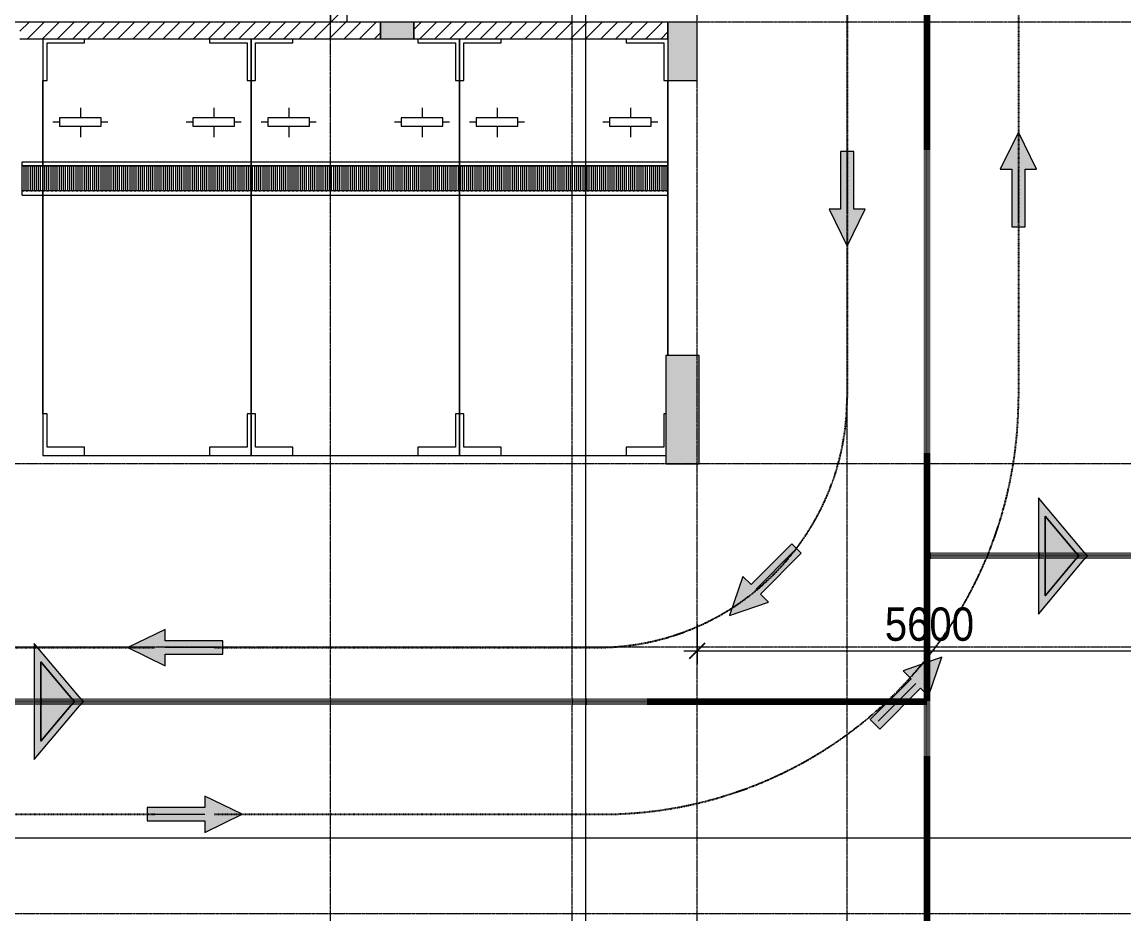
# Model space of a CAD drawing. Header units: millimetres. Extents: x 25998 to 252958, y -15958 to 83425.
# Drawn here: x 108353 to 121575, y 33837 to 44537 of the extents above; entities that cross this region are included whole.
import ezdxf

# ---------------------------------------------------------------- set-up
doc = ezdxf.new("R2010")
doc.units = ezdxf.units.MM
for name, pattern in [('1 NÉT CALL OUT', [6, 3, -3]), ('Dash 1_16_', [3.175, 1.5875, -1.5875]), ('Dash Dot 3_16_', [7.9375, 4.7625, -1.5875, 0, -1.5875]), ('Grid Line', [22.225, 12.7, -3.175, 3.175, -3.175])]:
    doc.linetypes.add(name, pattern=pattern)
for name, color, linetype, lineweight in [('0-1', 7, 'Continuous', 5), ('A-ANNO-DIMS', 211, 'Continuous', 9), ('A-ANNO-DIMS-160', 211, 'Continuous', 9), ('A-ANNO-NOTE', 131, 'Continuous', 9), ('A-DETL-1', 90, 'Dash 1_16_', 25), ('A-DETL-2', 90, '1 NÉT CALL OUT', 100), ('A-FLOR', 192, 'Continuous', 9), ('A-WALL-1', 113, 'Continuous', 18), ('A-WALL-PATT-2', 111, 'Continuous', 9), ('C-PRKG', 70, 'Continuous', 9), ('G-ANNO-SYMB-1', 111, 'Dash Dot 3_16_', 18), ('M-EQPM', 50, 'Continuous', 9), ('S-COLS-1', 52, 'Continuous', 5), ('S-COLS-2', 250, 'Continuous', 18), ('S-GRID-1', 1, 'Grid Line', 9)]:
    doc.layers.add(name, color=color, linetype=linetype, lineweight=lineweight)
doc.styles.add('UTM Avo', font='UTM Avo.ttf', dxfattribs={"width": 0.9, "height": 400})
doc.dimstyles.new('1_Dim_chi_tiet_2_5', dxfattribs={"dimscale": 304.8, "dimtxt": 399.720379, "dimasz": 0.629921, "dimexe": 0.524934, "dimexo": 0.0625, "dimgap": 0.052493, "dimtad": 1, "dimdec": 0, "dimrnd": 5, "dimzin": 0, "dimdsep": 46, "dimtxsty": 'UTM Avo', "dimblk1": 'OBLIQUE', "dimblk2": 'OBLIQUE', "dimsah": 1, "dimcen": 0.09, "dimdle": 0.524934, "dimazin": 0, "dimtfac": 1, "dimtdec": 4, "dimtix": 1, "dimtmove": 0, "dimatfit": 3, "dimfxl": 1.049869, "dimfxlon": 1, "dimtvp": 1, "dimtolj": 1, "dimtzin": 0, "dimarcsym": 2})
pattern_1 = [(45, (0, 0), (-90.50967, 90.50967), [])]

# ---------------------------------------------------------------- blocks, each defined once
blk = doc.blocks.new('NCV_TKTC_KET CAU_rvt-1-TKCS_MB TẦNG HẦM')
at = {"layer": 'S-COLS-1'}
for points in [[(112653, 44337), (113053, 44337), (113053, 44537), (112653, 44537)], [(116253, 43837), (116453, 43837), (116453, 44537), (116103, 44537), (116103, 43837), (116219, 43837)], [(116191, 39237), (116478, 39237), (116478, 40537), (116078, 40537), (116078, 39237), (116103, 39237)]]:
    blk.add_hatch(color=256, dxfattribs=at).paths.add_polyline_path(points)
at = {"layer": 'S-COLS-2'}
for p, q in [((112653, 44537), (112653, 44337)), ((113053, 44537), (112653, 44537)), ((113053, 44337), (113053, 44537)), ((116453, 44537), (116103, 44537)), ((116103, 44537), (116103, 43837)), ((116453, 43837), (116453, 44537)), ((112653, 44337), (113053, 44337)), ((116103, 43837), (116453, 43837)), ((116478, 40537), (116078, 40537)), ((116078, 40537), (116078, 39237)), ((116478, 39237), (116478, 40537)), ((116078, 39237), (116478, 39237))]:
    blk.add_line(p, q, dxfattribs=at)
blk = doc.blocks.new('xe oto1 - xe oto-V1-TKCS_MB TẦNG HẦM')
at = {"layer": 'C-PRKG'}
for p, q in [((-2500, 5000), (-2500, 4500)), ((-2500, 5000), (-2500, 0)), ((-2450, 4500), (-2450, 4950)), ((-2450, 4950), (-2000, 4950)), ((-2000, 4950), (-2000, 5000)), ((-500, 5000), (-500, 4950)), ((-500, 4950), (-50, 4950)), ((-50, 4950), (-50, 4500)), ((0, 4500), (0, 5000)), ((0, 0), (0, 5000)), ((-2500, 4500), (-2450, 4500)), ((-2500, 500), (-2500, 4500)), ((-2500, 4500), (-2500, 500)), ((-50, 4500), (0, 4500)), ((0, 500), (0, 4500)), ((0, 4500), (0, 500)), ((-2050, 4170), (-2050, 4050)), ((-2050, 4170), (-2050, 4050)), ((-450, 4170), (-450, 4050)), ((-450, 4170), (-450, 4050)), ((-2300, 4000), (-2380, 4000)), ((-2300, 4000), (-2380, 4000)), ((-1800, 4050), (-2300, 4050)), ((-2300, 4050), (-2300, 3950)), ((-1800, 3950), (-1800, 4050)), ((-1720, 4000), (-1800, 4000)), ((-1720, 4000), (-1800, 4000)), ((-700, 4000), (-780, 4000)), ((-700, 4000), (-780, 4000)), ((-200, 4050), (-700, 4050)), ((-700, 4050), (-700, 3950)), ((-200, 3950), (-200, 4050)), ((-120, 4000), (-200, 4000)), ((-120, 4000), (-200, 4000)), ((-2300, 3950), (-1800, 3950)), ((-2050, 3950), (-2050, 3820)), ((-2050, 3950), (-2050, 3820)), ((-700, 3950), (-200, 3950)), ((-450, 3950), (-450, 3820)), ((-450, 3950), (-450, 3820)), ((-2450, 500), (-2500, 500)), ((-2500, 500), (-2500, 0)), ((-2450, 100), (-2450, 500)), ((0, 500), (-50, 500)), ((-50, 500), (-50, 100)), ((0, 0), (0, 500)), ((-2500, 0), (-2000, 0)), ((-2500, 0), (0, 0)), ((-2000, 100), (-2450, 100)), ((-2000, 0), (-2000, 100)), ((-500, 100), (-500, 0)), ((-50, 100), (-500, 100)), ((-500, 0), (0, 0))]:
    blk.add_line(p, q, dxfattribs=at)
blk = doc.blocks.new('xe oto1 - xe oto-V3-TKCS_MB TẦNG HẦM')
at = {"layer": 'C-PRKG'}
for p, q in [((-2500, 5000), (-2500, 4500)), ((-2500, 5000), (-2500, 0)), ((-2450, 4500), (-2450, 4950)), ((-2450, 4950), (-2000, 4950)), ((-2000, 4950), (-2000, 5000)), ((-500, 5000), (-500, 4950)), ((-500, 4950), (-50, 4950)), ((-50, 4950), (-50, 4500)), ((-2500, 4500), (-2450, 4500)), ((-2500, 500), (-2500, 4500)), ((-2500, 4500), (-2500, 500)), ((-50, 4500), (0, 4500)), ((0, 1200), (0, 4500)), ((0, 1200), (0, 4500)), ((0, 4500), (0, 1200)), ((-2050, 4170), (-2050, 4050)), ((-2050, 4170), (-2050, 4050)), ((-450, 4170), (-450, 4050)), ((-450, 4170), (-450, 4050)), ((-2300, 4000), (-2380, 4000)), ((-2300, 4000), (-2380, 4000)), ((-1800, 4050), (-2300, 4050)), ((-2300, 4050), (-2300, 3950)), ((-1800, 3950), (-1800, 4050)), ((-1720, 4000), (-1800, 4000)), ((-1720, 4000), (-1800, 4000)), ((-700, 4000), (-780, 4000)), ((-700, 4000), (-780, 4000)), ((-200, 4050), (-700, 4050)), ((-700, 4050), (-700, 3950)), ((-200, 3950), (-200, 4050)), ((-120, 4000), (-200, 4000)), ((-120, 4000), (-200, 4000)), ((-2300, 3950), (-1800, 3950)), ((-2050, 3950), (-2050, 3820)), ((-2050, 3950), (-2050, 3820)), ((-700, 3950), (-200, 3950)), ((-450, 3950), (-450, 3820)), ((-450, 3950), (-450, 3820)), ((-2450, 500), (-2500, 500)), ((-2500, 500), (-2500, 0)), ((-2450, 100), (-2450, 500)), ((-25, 500), (-50, 500)), ((-50, 500), (-50, 100)), ((-2500, 0), (-2000, 0)), ((-2500, 0), (-25, 0)), ((-2000, 100), (-2450, 100)), ((-2000, 0), (-2000, 100)), ((-500, 100), (-500, 0)), ((-50, 100), (-500, 100)), ((-500, 0), (-25, 0))]:
    blk.add_line(p, q, dxfattribs=at)
blk = doc.blocks.new('THOAT NUOC 300 - w300-4023447-TKCS_MB TẦNG HẦM')
at = {"layer": 'M-EQPM'}
for p, q in [((-3875, 150), (-3875, 200)), ((3875, 200), (-3875, 200)), ((-3875, -150), (-3875, 150)), ((-3855, 150), (-3875, 150)), ((-3875, 150), (3875, 150)), ((-3855, 150), (-3855, -150)), ((-3825, -150), (-3825, 150)), ((-3805, 150), (-3825, 150)), ((-3805, 150), (-3805, -150)), ((-3775, -150), (-3775, 150)), ((-3755, 150), (-3775, 150)), ((-3755, 150), (-3755, -150)), ((-3725, -150), (-3725, 150)), ((-3705, 150), (-3725, 150)), ((-3705, 150), (-3705, -150)), ((-3676, -150), (-3676, 150)), ((-3656, 150), (-3676, 150)), ((-3656, 150), (-3656, -150)), ((-3626, -150), (-3626, 150)), ((-3606, 150), (-3626, 150)), ((-3606, 150), (-3606, -150)), ((-3576, -150), (-3576, 150)), ((-3556, 150), (-3576, 150)), ((-3556, 150), (-3556, -150)), ((-3526, -150), (-3526, 150)), ((-3506, 150), (-3526, 150)), ((-3506, 150), (-3506, -150)), ((-3476, -150), (-3476, 150)), ((-3456, 150), (-3476, 150)), ((-3456, 150), (-3456, -150)), ((-3426, -150), (-3426, 150)), ((-3406, 150), (-3426, 150)), ((-3406, 150), (-3406, -150)), ((-3376, -150), (-3376, 150)), ((-3356, 150), (-3376, 150)), ((-3356, 150), (-3356, -150)), ((-3326, -150), (-3326, 150)), ((-3306, 150), (-3326, 150)), ((-3306, 150), (-3306, -150)), ((-3277, -150), (-3277, 150)), ((-3257, 150), (-3277, 150)), ((-3257, 150), (-3257, -150)), ((-3227, -150), (-3227, 150)), ((-3207, 150), (-3227, 150)), ((-3207, 150), (-3207, -150)), ((-3177, -150), (-3177, 150)), ((-3157, 150), (-3177, 150)), ((-3157, 150), (-3157, -150)), ((-3127, -150), (-3127, 150)), ((-3107, 150), (-3127, 150)), ((-3107, 150), (-3107, -150)), ((-3077, -150), (-3077, 150)), ((-3057, 150), (-3077, 150)), ((-3057, 150), (-3057, -150)), ((-3027, -150), (-3027, 150)), ((-3007, 150), (-3027, 150)), ((-3007, 150), (-3007, -150)), ((-2977, -150), (-2977, 150)), ((-2957, 150), (-2977, 150)), ((-2957, 150), (-2957, -150)), ((-2927, -150), (-2927, 150)), ((-2907, 150), (-2927, 150)), ((-2907, 150), (-2907, -150)), ((-2878, -150), (-2878, 150)), ((-2858, 150), (-2878, 150)), ((-2858, 150), (-2858, -150)), ((-2828, -150), (-2828, 150)), ((-2808, 150), (-2828, 150)), ((-2808, 150), (-2808, -150)), ((-2778, -150), (-2778, 150)), ((-2758, 150), (-2778, 150)), ((-2758, 150), (-2758, -150)), ((-2728, -150), (-2728, 150)), ((-2708, 150), (-2728, 150)), ((-2708, 150), (-2708, -150)), ((-2678, -150), (-2678, 150)), ((-2658, 150), (-2678, 150)), ((-2658, 150), (-2658, -150)), ((-2628, -150), (-2628, 150)), ((-2608, 150), (-2628, 150)), ((-2608, 150), (-2608, -150)), ((-2578, -150), (-2578, 150)), ((-2558, 150), (-2578, 150)), ((-2558, 150), (-2558, -150)), ((-2528, -150), (-2528, 150)), ((-2508, 150), (-2528, 150)), ((-2508, 150), (-2508, -150)), ((-2479, -150), (-2479, 150)), ((-2459, 150), (-2479, 150)), ((-2459, 150), (-2459, -150)), ((-2429, -150), (-2429, 150)), ((-2409, 150), (-2429, 150)), ((-2409, 150), (-2409, -150)), ((-2379, -150), (-2379, 150)), ((-2359, 150), (-2379, 150)), ((-2359, 150), (-2359, -150)), ((-2329, -150), (-2329, 150)), ((-2309, 150), (-2329, 150)), ((-2309, 150), (-2309, -150)), ((-2279, -150), (-2279, 150)), ((-2259, 150), (-2279, 150)), ((-2259, 150), (-2259, -150)), ((-2229, -150), (-2229, 150)), ((-2209, 150), (-2229, 150)), ((-2209, 150), (-2209, -150)), ((-2179, -150), (-2179, 150)), ((-2159, 150), (-2179, 150)), ((-2159, 150), (-2159, -150)), ((-2130, -150), (-2130, 150)), ((-2110, 150), (-2130, 150)), ((-2110, 150), (-2110, -150)), ((-2080, -150), (-2080, 150)), ((-2060, 150), (-2080, 150)), ((-2060, 150), (-2060, -150)), ((-2030, -150), (-2030, 150)), ((-2010, 150), (-2030, 150)), ((-2010, 150), (-2010, -150)), ((-1980, -150), (-1980, 150)), ((-1960, 150), (-1980, 150)), ((-1960, 150), (-1960, -150)), ((-1930, -150), (-1930, 150)), ((-1910, 150), (-1930, 150)), ((-1910, 150), (-1910, -150)), ((-1880, -150), (-1880, 150)), ((-1860, 150), (-1880, 150)), ((-1860, 150), (-1860, -150)), ((-1830, -150), (-1830, 150)), ((-1810, 150), (-1830, 150)), ((-1810, 150), (-1810, -150)), ((-1780, -150), (-1780, 150)), ((-1760, 150), (-1780, 150)), ((-1760, 150), (-1760, -150)), ((-1731, -150), (-1731, 150)), ((-1711, 150), (-1731, 150)), ((-1711, 150), (-1711, -150)), ((-1681, -150), (-1681, 150)), ((-1661, 150), (-1681, 150)), ((-1661, 150), (-1661, -150)), ((-1631, -150), (-1631, 150)), ((-1611, 150), (-1631, 150)), ((-1611, 150), (-1611, -150)), ((-1581, -150), (-1581, 150)), ((-1561, 150), (-1581, 150)), ((-1561, 150), (-1561, -150)), ((-1531, -150), (-1531, 150)), ((-1511, 150), (-1531, 150)), ((-1511, 150), (-1511, -150)), ((-1481, -150), (-1481, 150)), ((-1461, 150), (-1481, 150)), ((-1461, 150), (-1461, -150)), ((-1431, -150), (-1431, 150)), ((-1411, 150), (-1431, 150)), ((-1411, 150), (-1411, -150)), ((-1381, -150), (-1381, 150)), ((-1361, 150), (-1381, 150)), ((-1361, 150), (-1361, -150)), ((-1332, -150), (-1332, 150)), ((-1312, 150), (-1332, 150)), ((-1312, 150), (-1312, -150)), ((-1282, -150), (-1282, 150)), ((-1262, 150), (-1282, 150)), ((-1262, 150), (-1262, -150)), ((-1232, -150), (-1232, 150)), ((-1212, 150), (-1232, 150)), ((-1212, 150), (-1212, -150)), ((-1182, -150), (-1182, 150)), ((-1162, 150), (-1182, 150)), ((-1162, 150), (-1162, -150)), ((-1132, -150), (-1132, 150)), ((-1112, 150), (-1132, 150)), ((-1112, 150), (-1112, -150)), ((-1082, -150), (-1082, 150)), ((-1062, 150), (-1082, 150)), ((-1062, 150), (-1062, -150)), ((-1032, -150), (-1032, 150)), ((-1012, 150), (-1032, 150)), ((-1012, 150), (-1012, -150)), ((-982, -150), (-982, 150)), ((-962, 150), (-982, 150)), ((-962, 150), (-962, -150)), ((-933, -150), (-933, 150)), ((-913, 150), (-933, 150)), ((-913, 150), (-913, -150)), ((-883, -150), (-883, 150)), ((-863, 150), (-883, 150)), ((-863, 150), (-863, -150)), ((-833, -150), (-833, 150)), ((-813, 150), (-833, 150)), ((-813, 150), (-813, -150)), ((-783, -150), (-783, 150)), ((-763, 150), (-783, 150)), ((-763, 150), (-763, -150)), ((-733, -150), (-733, 150)), ((-713, 150), (-733, 150)), ((-713, 150), (-713, -150)), ((-683, -150), (-683, 150)), ((-663, 150), (-683, 150)), ((-663, 150), (-663, -150)), ((-633, -150), (-633, 150)), ((-613, 150), (-633, 150)), ((-613, 150), (-613, -150)), ((-584, -150), (-584, 150)), ((-564, 150), (-584, 150)), ((-564, 150), (-564, -150)), ((-534, -150), (-534, 150)), ((-514, 150), (-534, 150)), ((-514, 150), (-514, -150)), ((-484, -150), (-484, 150)), ((-464, 150), (-484, 150)), ((-464, 150), (-464, -150)), ((-434, -150), (-434, 150)), ((-414, 150), (-434, 150)), ((-414, 150), (-414, -150)), ((-384, -150), (-384, 150)), ((-364, 150), (-384, 150)), ((-364, 150), (-364, -150)), ((-334, -150), (-334, 150)), ((-314, 150), (-334, 150)), ((-314, 150), (-314, -150)), ((-284, -150), (-284, 150)), ((-264, 150), (-284, 150)), ((-264, 150), (-264, -150)), ((-234, -150), (-234, 150)), ((-214, 150), (-234, 150)), ((-214, 150), (-214, -150)), ((-185, -150), (-185, 150)), ((-165, 150), (-185, 150)), ((-165, 150), (-165, -150)), ((-135, -150), (-135, 150)), ((-115, 150), (-135, 150)), ((-115, 150), (-115, -150)), ((-85, -150), (-85, 150)), ((-65, 150), (-85, 150)), ((-65, 150), (-65, -150)), ((-35, -150), (-35, 150)), ((-15, 150), (-35, 150)), ((-15, 150), (-15, -150)), ((15, -150), (15, 150)), ((35, 150), (15, 150)), ((35, 150), (35, -150)), ((65, -150), (65, 150)), ((85, 150), (65, 150)), ((85, 150), (85, -150)), ((115, -150), (115, 150)), ((135, 150), (115, 150)), ((135, 150), (135, -150)), ((165, -150), (165, 150)), ((185, 150), (165, 150)), ((185, 150), (185, -150)), ((214, -150), (214, 150)), ((234, 150), (214, 150)), ((234, 150), (234, -150)), ((264, -150), (264, 150)), ((284, 150), (264, 150)), ((284, 150), (284, -150)), ((314, -150), (314, 150)), ((334, 150), (314, 150)), ((334, 150), (334, -150)), ((364, -150), (364, 150)), ((384, 150), (364, 150)), ((384, 150), (384, -150)), ((414, -150), (414, 150)), ((434, 150), (414, 150)), ((434, 150), (434, -150)), ((464, -150), (464, 150)), ((484, 150), (464, 150)), ((484, 150), (484, -150)), ((514, -150), (514, 150)), ((534, 150), (514, 150)), ((534, 150), (534, -150)), ((564, -150), (564, 150)), ((584, 150), (564, 150)), ((584, 150), (584, -150)), ((613, -150), (613, 150)), ((633, 150), (613, 150)), ((633, 150), (633, -150)), ((663, -150), (663, 150)), ((683, 150), (663, 150)), ((683, 150), (683, -150)), ((713, -150), (713, 150)), ((733, 150), (713, 150)), ((733, 150), (733, -150)), ((763, -150), (763, 150)), ((783, 150), (763, 150)), ((783, 150), (783, -150)), ((813, -150), (813, 150)), ((833, 150), (813, 150)), ((833, 150), (833, -150)), ((863, -150), (863, 150)), ((883, 150), (863, 150)), ((883, 150), (883, -150)), ((913, -150), (913, 150)), ((933, 150), (913, 150)), ((933, 150), (933, -150)), ((962, -150), (962, 150)), ((982, 150), (962, 150)), ((982, 150), (982, -150)), ((1012, -150), (1012, 150)), ((1032, 150), (1012, 150)), ((1032, 150), (1032, -150)), ((1062, -150), (1062, 150)), ((1082, 150), (1062, 150)), ((1082, 150), (1082, -150)), ((1112, -150), (1112, 150)), ((1132, 150), (1112, 150)), ((1132, 150), (1132, -150)), ((1162, -150), (1162, 150)), ((1182, 150), (1162, 150)), ((1182, 150), (1182, -150)), ((1212, -150), (1212, 150)), ((1232, 150), (1212, 150)), ((1232, 150), (1232, -150)), ((1262, -150), (1262, 150)), ((1282, 150), (1262, 150)), ((1282, 150), (1282, -150)), ((1312, -150), (1312, 150)), ((1332, 150), (1312, 150)), ((1332, 150), (1332, -150)), ((1361, -150), (1361, 150)), ((1381, 150), (1361, 150)), ((1381, 150), (1381, -150)), ((1411, -150), (1411, 150)), ((1431, 150), (1411, 150)), ((1431, 150), (1431, -150)), ((1461, -150), (1461, 150)), ((1481, 150), (1461, 150)), ((1481, 150), (1481, -150)), ((1511, -150), (1511, 150)), ((1531, 150), (1511, 150)), ((1531, 150), (1531, -150)), ((1561, -150), (1561, 150)), ((1581, 150), (1561, 150)), ((1581, 150), (1581, -150)), ((1611, -150), (1611, 150)), ((1631, 150), (1611, 150)), ((1631, 150), (1631, -150)), ((1661, -150), (1661, 150)), ((1681, 150), (1661, 150)), ((1681, 150), (1681, -150)), ((1711, -150), (1711, 150)), ((1731, 150), (1711, 150)), ((1731, 150), (1731, -150)), ((1760, -150), (1760, 150)), ((1780, 150), (1760, 150)), ((1780, 150), (1780, -150)), ((1810, -150), (1810, 150)), ((1830, 150), (1810, 150)), ((1830, 150), (1830, -150)), ((1860, -150), (1860, 150)), ((1880, 150), (1860, 150)), ((1880, 150), (1880, -150)), ((1910, -150), (1910, 150)), ((1930, 150), (1910, 150)), ((1930, 150), (1930, -150)), ((1960, -150), (1960, 150)), ((1980, 150), (1960, 150)), ((1980, 150), (1980, -150)), ((2010, -150), (2010, 150)), ((2030, 150), (2010, 150)), ((2030, 150), (2030, -150)), ((2060, -150), (2060, 150)), ((2080, 150), (2060, 150)), ((2080, 150), (2080, -150)), ((2110, -150), (2110, 150)), ((2130, 150), (2110, 150)), ((2130, 150), (2130, -150)), ((2159, -150), (2159, 150)), ((2179, 150), (2159, 150)), ((2179, 150), (2179, -150)), ((2209, -150), (2209, 150)), ((2229, 150), (2209, 150)), ((2229, 150), (2229, -150)), ((2259, -150), (2259, 150)), ((2279, 150), (2259, 150)), ((2279, 150), (2279, -150)), ((2309, -150), (2309, 150)), ((2329, 150), (2309, 150)), ((2329, 150), (2329, -150)), ((2359, -150), (2359, 150)), ((2379, 150), (2359, 150)), ((2379, 150), (2379, -150)), ((2409, -150), (2409, 150)), ((2429, 150), (2409, 150)), ((2429, 150), (2429, -150)), ((2459, -150), (2459, 150)), ((2479, 150), (2459, 150)), ((2479, 150), (2479, -150)), ((2508, -150), (2508, 150)), ((2528, 150), (2508, 150)), ((2528, 150), (2528, -150)), ((2558, -150), (2558, 150)), ((2578, 150), (2558, 150)), ((2578, 150), (2578, -150)), ((2608, -150), (2608, 150)), ((2628, 150), (2608, 150)), ((2628, 150), (2628, -150)), ((2658, -150), (2658, 150)), ((2678, 150), (2658, 150)), ((2678, 150), (2678, -150)), ((2708, -150), (2708, 150)), ((2728, 150), (2708, 150)), ((2728, 150), (2728, -150)), ((2758, -150), (2758, 150)), ((2778, 150), (2758, 150)), ((2778, 150), (2778, -150)), ((2808, -150), (2808, 150)), ((2828, 150), (2808, 150)), ((2828, 150), (2828, -150)), ((2858, -150), (2858, 150)), ((2878, 150), (2858, 150)), ((2878, 150), (2878, -150)), ((2907, -150), (2907, 150)), ((2927, 150), (2907, 150)), ((2927, 150), (2927, -150)), ((2957, -150), (2957, 150)), ((2977, 150), (2957, 150)), ((2977, 150), (2977, -150)), ((3007, -150), (3007, 150)), ((3027, 150), (3007, 150)), ((3027, 150), (3027, -150)), ((3057, -150), (3057, 150)), ((3077, 150), (3057, 150)), ((3077, 150), (3077, -150)), ((3107, -150), (3107, 150)), ((3127, 150), (3107, 150)), ((3127, 150), (3127, -150)), ((3157, -150), (3157, 150)), ((3177, 150), (3157, 150)), ((3177, 150), (3177, -150)), ((3207, -150), (3207, 150)), ((3227, 150), (3207, 150)), ((3227, 150), (3227, -150)), ((3257, -150), (3257, 150)), ((3277, 150), (3257, 150)), ((3277, 150), (3277, -150)), ((3306, -150), (3306, 150)), ((3326, 150), (3306, 150)), ((3326, 150), (3326, -150)), ((3356, -150), (3356, 150)), ((3376, 150), (3356, 150)), ((3376, 150), (3376, -150)), ((3406, -150), (3406, 150)), ((3426, 150), (3406, 150)), ((3426, 150), (3426, -150)), ((3456, -150), (3456, 150)), ((3476, 150), (3456, 150)), ((3476, 150), (3476, -150)), ((3506, -150), (3506, 150)), ((3526, 150), (3506, 150)), ((3526, 150), (3526, -150)), ((3556, -150), (3556, 150)), ((3576, 150), (3556, 150)), ((3576, 150), (3576, -150)), ((3606, -150), (3606, 150)), ((3626, 150), (3606, 150)), ((3626, 150), (3626, -150)), ((3656, -150), (3656, 150)), ((3676, 150), (3656, 150)), ((3676, 150), (3676, -150)), ((3705, -150), (3705, 150)), ((3725, 150), (3705, 150)), ((3725, 150), (3725, -150)), ((3755, -150), (3755, 150)), ((3775, 150), (3755, 150)), ((3775, 150), (3775, -150)), ((3805, -150), (3805, 150)), ((3825, 150), (3805, 150)), ((3825, 150), (3825, -150)), ((3855, -150), (3855, 150)), ((3875, 150), (3855, 150)), ((3875, 200), (3875, 150)), ((3875, 150), (3875, -150)), ((-3875, -150), (-3855, -150)), ((-3875, -200), (-3875, -150)), ((-3875, -150), (3875, -150)), ((3875, -200), (-3875, -200)), ((-3825, -150), (-3805, -150)), ((-3775, -150), (-3755, -150)), ((-3725, -150), (-3705, -150)), ((-3676, -150), (-3656, -150)), ((-3626, -150), (-3606, -150)), ((-3576, -150), (-3556, -150)), ((-3526, -150), (-3506, -150)), ((-3476, -150), (-3456, -150)), ((-3426, -150), (-3406, -150)), ((-3376, -150), (-3356, -150)), ((-3326, -150), (-3306, -150)), ((-3277, -150), (-3257, -150)), ((-3227, -150), (-3207, -150)), ((-3177, -150), (-3157, -150)), ((-3127, -150), (-3107, -150)), ((-3077, -150), (-3057, -150)), ((-3027, -150), (-3007, -150)), ((-2977, -150), (-2957, -150)), ((-2927, -150), (-2907, -150)), ((-2878, -150), (-2858, -150)), ((-2828, -150), (-2808, -150)), ((-2778, -150), (-2758, -150)), ((-2728, -150), (-2708, -150)), ((-2678, -150), (-2658, -150)), ((-2628, -150), (-2608, -150)), ((-2578, -150), (-2558, -150)), ((-2528, -150), (-2508, -150)), ((-2479, -150), (-2459, -150)), ((-2429, -150), (-2409, -150)), ((-2379, -150), (-2359, -150)), ((-2329, -150), (-2309, -150)), ((-2279, -150), (-2259, -150)), ((-2229, -150), (-2209, -150)), ((-2179, -150), (-2159, -150)), ((-2130, -150), (-2110, -150)), ((-2080, -150), (-2060, -150)), ((-2030, -150), (-2010, -150)), ((-1980, -150), (-1960, -150)), ((-1930, -150), (-1910, -150)), ((-1880, -150), (-1860, -150)), ((-1830, -150), (-1810, -150)), ((-1780, -150), (-1760, -150)), ((-1731, -150), (-1711, -150)), ((-1681, -150), (-1661, -150)), ((-1631, -150), (-1611, -150)), ((-1581, -150), (-1561, -150)), ((-1531, -150), (-1511, -150)), ((-1481, -150), (-1461, -150)), ((-1431, -150), (-1411, -150)), ((-1381, -150), (-1361, -150)), ((-1332, -150), (-1312, -150)), ((-1282, -150), (-1262, -150)), ((-1232, -150), (-1212, -150)), ((-1182, -150), (-1162, -150)), ((-1132, -150), (-1112, -150)), ((-1082, -150), (-1062, -150)), ((-1032, -150), (-1012, -150)), ((-982, -150), (-962, -150)), ((-933, -150), (-913, -150)), ((-883, -150), (-863, -150)), ((-833, -150), (-813, -150)), ((-783, -150), (-763, -150)), ((-733, -150), (-713, -150)), ((-683, -150), (-663, -150)), ((-633, -150), (-613, -150)), ((-584, -150), (-564, -150)), ((-534, -150), (-514, -150)), ((-484, -150), (-464, -150)), ((-434, -150), (-414, -150)), ((-384, -150), (-364, -150)), ((-334, -150), (-314, -150)), ((-284, -150), (-264, -150)), ((-234, -150), (-214, -150)), ((-185, -150), (-165, -150)), ((-135, -150), (-115, -150)), ((-85, -150), (-65, -150)), ((-35, -150), (-15, -150)), ((15, -150), (35, -150)), ((65, -150), (85, -150)), ((115, -150), (135, -150)), ((165, -150), (185, -150)), ((214, -150), (234, -150)), ((264, -150), (284, -150)), ((314, -150), (334, -150)), ((364, -150), (384, -150)), ((414, -150), (434, -150)), ((464, -150), (484, -150)), ((514, -150), (534, -150)), ((564, -150), (584, -150)), ((613, -150), (633, -150)), ((663, -150), (683, -150)), ((713, -150), (733, -150)), ((763, -150), (783, -150)), ((813, -150), (833, -150)), ((863, -150), (883, -150)), ((913, -150), (933, -150)), ((962, -150), (982, -150)), ((1012, -150), (1032, -150)), ((1062, -150), (1082, -150)), ((1112, -150), (1132, -150)), ((1162, -150), (1182, -150)), ((1212, -150), (1232, -150)), ((1262, -150), (1282, -150)), ((1312, -150), (1332, -150)), ((1361, -150), (1381, -150)), ((1411, -150), (1431, -150)), ((1461, -150), (1481, -150)), ((1511, -150), (1531, -150)), ((1561, -150), (1581, -150)), ((1611, -150), (1631, -150)), ((1661, -150), (1681, -150)), ((1711, -150), (1731, -150)), ((1760, -150), (1780, -150)), ((1810, -150), (1830, -150)), ((1860, -150), (1880, -150)), ((1910, -150), (1930, -150)), ((1960, -150), (1980, -150)), ((2010, -150), (2030, -150)), ((2060, -150), (2080, -150)), ((2110, -150), (2130, -150)), ((2159, -150), (2179, -150)), ((2209, -150), (2229, -150)), ((2259, -150), (2279, -150)), ((2309, -150), (2329, -150)), ((2359, -150), (2379, -150)), ((2409, -150), (2429, -150)), ((2459, -150), (2479, -150)), ((2508, -150), (2528, -150)), ((2558, -150), (2578, -150)), ((2608, -150), (2628, -150)), ((2658, -150), (2678, -150)), ((2708, -150), (2728, -150)), ((2758, -150), (2778, -150)), ((2808, -150), (2828, -150)), ((2858, -150), (2878, -150)), ((2907, -150), (2927, -150)), ((2957, -150), (2977, -150)), ((3007, -150), (3027, -150)), ((3057, -150), (3077, -150)), ((3107, -150), (3127, -150)), ((3157, -150), (3177, -150)), ((3207, -150), (3227, -150)), ((3257, -150), (3277, -150)), ((3306, -150), (3326, -150)), ((3356, -150), (3376, -150)), ((3406, -150), (3426, -150)), ((3456, -150), (3476, -150)), ((3506, -150), (3526, -150)), ((3556, -150), (3576, -150)), ((3606, -150), (3626, -150)), ((3656, -150), (3676, -150)), ((3705, -150), (3725, -150)), ((3755, -150), (3775, -150)), ((3805, -150), (3825, -150)), ((3855, -150), (3875, -150)), ((3875, -150), (3875, -200))]:
    blk.add_line(p, q, dxfattribs=at)
blk = doc.blocks.new('MUI TEN - Moc lat gach-622134-TKCS_MB TẦNG HẦM')
at = {"layer": 'A-ANNO-NOTE'}
blk.add_hatch(color=256, dxfattribs=at).paths.add_polyline_path([(-0.511, 2.7), (-1.367, 2.7), (-0.011, 5.48), (1.345, 2.7), (0.489, 2.7), (0.489, -1.628), (-0.511, -1.628)])
for p, q in [((-0.011, 5.48), (-1.367, 2.7)), ((1.345, 2.7), (-0.011, 5.48)), ((-1.367, 2.7), (-0.511, 2.7)), ((-0.511, 2.7), (-0.511, -1.628)), ((-0.011, -1.298), (-0.011, 2.7)), ((0.489, -1.628), (0.489, 2.7)), ((0.489, 2.7), (1.345, 2.7)), ((-0.511, -1.628), (0.489, -1.628))]:
    blk.add_line(p, q, dxfattribs=at)
blk = doc.blocks.new('DIMBLOCK23-TKCS_MB TẦNG HẦM')
at = {"layer": 'A-ANNO-DIMS-160'}
for p, q in [((116453, 37315), (116453, 36835)), ((116453, 36995), (116453, 37315)), ((122053, 37315), (122053, 36835)), ((122053, 36995), (122053, 37315)), ((116293, 36995), (122213, 36995))]:
    blk.add_line(p, q, dxfattribs=at)
at = {"layer": 'A-ANNO-DIMS-160', "lineweight": 25}
for p, q in [((116453, 36995), (116549, 37091)), ((122053, 36995), (122149, 37091)), ((116453, 36995), (116357, 36899)), ((122053, 36995), (121957, 36899))]:
    blk.add_line(p, q, dxfattribs=at)
at = {"layer": 'A-ANNO-DIMS-160', "color": 0, "insert": (118705, 37514), "char_height": 400, "width": 1314.64, "attachment_point": 1, "line_spacing_factor": 1.110334, "style": 'UTM Avo'}
blk.add_mtext('5600', dxfattribs=at)
blk = doc.blocks.new('_Oblique')
at = {"color": 0, "linetype": 'ByBlock', "lineweight": -2}
blk.add_line((-0.5, -0.5), (0.5, 0.5), dxfattribs=at)
blk = doc.blocks.new('HDNDCT_MŨI TÊN THOÁT HIỂM - HDNDCT_MŨI TÊN THOÁT HIỂM-2437747-TKCS_MB TẦNG HẦM')
at = {"layer": 'A-ANNO-NOTE'}
h = blk.add_hatch(color=256, dxfattribs=at)
h.paths.add_polyline_path([(-3.153, 0), (0.5, 4.353), (0.5, -4.353)])
h.paths.add_polyline_path([(-2.5, 0), (0, -2.979), (0, 2.979)])
blk.add_hatch(color=256, dxfattribs=at).paths.add_polyline_path([(0, -2.979), (-2.5, 0), (0, 2.979)])
for p, q in [((0.5, 4.353), (-3.153, 0)), ((0.5, -4.353), (0.5, 4.353)), ((-2.5, 0), (0, 2.979)), ((0, 2.979), (-2.5, 0)), ((0, 2.979), (0, -2.979)), ((0, -2.979), (0, 2.979)), ((-3.153, 0), (0.5, -4.353)), ((0, -2.979), (-2.5, 0)), ((-2.5, 0), (0, -2.979))]:
    blk.add_line(p, q, dxfattribs=at)
blk = doc.blocks.new('HDNDCT_MŨI TÊN THOÁT HIỂM - HDNDCT_MŨI TÊN THOÁT HIỂM-1614704-TKCS_MB TẦNG HẦM')
at = {"layer": 'A-ANNO-NOTE'}
h = blk.add_hatch(color=256, dxfattribs=at)
h.paths.add_polyline_path([(-3.153, 0), (0.5, 4.353), (0.5, -4.353)])
h.paths.add_polyline_path([(-2.5, 0), (0, -2.979), (0, 2.979)])
blk.add_hatch(color=256, dxfattribs=at).paths.add_polyline_path([(0, 2.979), (0, -2.979), (-2.5, 0)])
for p, q in [((0.5, 4.353), (-3.153, 0)), ((0.5, -4.353), (0.5, 4.353)), ((-2.5, 0), (0, 2.979)), ((0, 2.979), (-2.5, 0)), ((0, 2.979), (0, -2.979)), ((0, -2.979), (0, 2.979)), ((-3.153, 0), (0.5, -4.353)), ((0, -2.979), (-2.5, 0)), ((-2.5, 0), (0, -2.979))]:
    blk.add_line(p, q, dxfattribs=at)

msp = doc.modelspace()

# ---------------------------------------------------------------- hatches: boundary and pattern name
at = {"layer": 'A-WALL-PATT-2'}
h = msp.add_hatch(dxfattribs=at)
h.set_pattern_fill('FP_1', color=256, style=0, pattern_type=2)
h.set_pattern_definition(pattern_1)
h.paths.add_polyline_path([(112052.6, 44536.9), (112252.6, 44536.9), (112252.6, 46687.1), (112052.6, 46687.1), (112052.6, 44781.2)])
h.paths.add_polyline_path([(112052.6, 46887.1), (112252.6, 46887.1), (112252.6, 49161.9), (112052.6, 49161), (112052.6, 46897.6)])
h = msp.add_hatch(dxfattribs=at)
h.set_pattern_fill('FP_1', color=256, style=0, pattern_type=2)
h.set_pattern_definition(pattern_1)
h.paths.add_polyline_path([(112652.6, 44336.9), (112652.6, 44536.9), (108327.6, 44536.9), (108327.6, 44336.9), (112536.6, 44336.9)])
h = msp.add_hatch(dxfattribs=at)
h.set_pattern_fill('FP_1', color=256, style=0, pattern_type=2)
h.set_pattern_definition(pattern_1)
h.paths.add_polyline_path([(115760.8, 44336.9), (116102.6, 44336.9), (116102.6, 44536.9), (113052.6, 44536.9), (113052.6, 44336.9), (114148.7, 44336.9)])

# ---------------------------------------------------------------- linework, layer by layer
at = {"layer": 'A-DETL-1'}
for p, q in [((118252.6, 44676.8), (118252.6, 40033.4)), ((120309.1, 44676.8), (120309.1, 40032.3)), ((100663.4, 37033.4), (109944.4, 37033.4)), ((110663.4, 37033.4), (115252.6, 37033.4)), ((100644.4, 35032.3), (109944.4, 35032.3)), ((110663.4, 35032.3), (115309.1, 35032.3))]:
    msp.add_line(p, q, dxfattribs=at)
for centre, radius in [((115252.6, 40033.4), 3000), ((115309.1, 40032.3), 5000)]:
    msp.add_arc(centre, radius, 270, 360, dxfattribs=at)
at = {"layer": 'A-DETL-2'}
for p, q in [((119207.6, 54661.9), (119207.6, 38131.9)), ((122052.5, 38131.9), (119207.6, 38131.9)), ((119207.6, 38131.9), (119207.6, 36386.9)), ((103792.6, 36386.9), (119207.6, 36386.9)), ((119207.6, 36386.9), (119207.6, 32739.2))]:
    msp.add_line(p, q, dxfattribs=at)
at = {"layer": 'A-FLOR'}
for p, q in [((108352.6, 42811.9), (116102.6, 42811.9)), ((108352.6, 42511.9), (108352.6, 42811.9)), ((116102.6, 42811.9), (116102.6, 42511.9)), ((116102.6, 42511.9), (108352.6, 42511.9))]:
    msp.add_line(p, q, dxfattribs=at)
at = {"layer": 'A-WALL-1'}
for p, q in [((112052.6, 46687.1), (112052.6, 44536.9)), ((112252.6, 44536.9), (112252.6, 46687.1)), ((112052.6, 44536.9), (108327.6, 44536.9)), ((112652.6, 44536.9), (112252.6, 44536.9)), ((112652.6, 44336.9), (112652.6, 44536.9)), ((116102.6, 44536.9), (113052.6, 44536.9)), ((113052.6, 44536.9), (113052.6, 44336.9)), ((116102.6, 44336.9), (116102.6, 44536.9)), ((108327.6, 44336.9), (112652.6, 44336.9)), ((113052.6, 44336.9), (116102.6, 44336.9))]:
    msp.add_line(p, q, dxfattribs=at)
at = {"layer": 'G-ANNO-SYMB-1'}
for p, q in [((115112.6, 83043.8), (115112.6, 10257.4)), ((26379.4, 34751.5), (134593.5, 34751.5))]:
    msp.add_line(p, q, dxfattribs=at)
at = {"layer": 'S-GRID-1'}
for p, q in [((112052.6, 16318.9), (112052.6, 77184.9)), ((114952.6, 16318.9), (114952.6, 77184.9)), ((116452.6, 16318.9), (116452.6, 77184.9)), ((118252.6, 16318.9), (118252.6, 77184.9)), ((128880.9, 44536.9), (31838.8, 44536.9)), ((128880.9, 39236.9), (31838.8, 39236.9)), ((128880.9, 37036.9), (31838.8, 37036.9)), ((126848.9, 33836.9), (33870.8, 33836.9))]:
    msp.add_line(p, q, dxfattribs=at)

# ---------------------------------------------------------------- block references
at = {"layer": '0-1'}
msp.add_blockref('NCV_TKTC_KET CAU_rvt-1-TKCS_MB TẦNG HẦM', (0, 0), dxfattribs=at)
at = {"layer": 'A-ANNO-NOTE', "xscale": 160, "yscale": 160, "zscale": 160}
msp.add_blockref('MUI TEN - Moc lat gach-622134-TKCS_MB TẦNG HẦM', (120309.1, 42339.7), dxfattribs=at)
for name, p, rotation in [('MUI TEN - Moc lat gach-622134-TKCS_MB TẦNG HẦM', (118252.6, 42724.8), 180), ('HDNDCT_MŨI TÊN THOÁT HIỂM - HDNDCT_MŨI TÊN THOÁT HIỂM-1614704-TKCS_MB TẦNG HẦM', (120630, 38131.9), 180), ('MUI TEN - Moc lat gach-622134-TKCS_MB TẦNG HẦM', (117460.9, 38038), 135.0000000000008), ('MUI TEN - Moc lat gach-622134-TKCS_MB TẦNG HẦM', (110500.6, 37033.4), 89.99999999999957), ('HDNDCT_MŨI TÊN THOÁT HIỂM - HDNDCT_MŨI TÊN THOÁT HIỂM-2437747-TKCS_MB TẦNG HẦM', (108580, 36386.9), 180), ('MUI TEN - Moc lat gach-622134-TKCS_MB TẦNG HẦM', (118772.6, 36295.3), 315.0000000000006), ('MUI TEN - Moc lat gach-622134-TKCS_MB TẦNG HẦM', (110115.4, 35031.1), 270.0000000000005)]:
    msp.add_blockref(name, p, dxfattribs=dict(at, rotation=rotation))
at = {"layer": 'C-PRKG'}
for name, p in [('xe oto1 - xe oto-V1-TKCS_MB TẦNG HẦM', (111102.6, 39336.9)), ('xe oto1 - xe oto-V1-TKCS_MB TẦNG HẦM', (113602.6, 39336.9)), ('xe oto1 - xe oto-V3-TKCS_MB TẦNG HẦM', (116102.6, 39336.9))]:
    msp.add_blockref(name, p, dxfattribs=at)
at = {"layer": 'M-EQPM', "rotation": 180}
msp.add_blockref('THOAT NUOC 300 - w300-4023447-TKCS_MB TẦNG HẦM', (112227.6, 42661.9), dxfattribs=at)

# ---------------------------------------------------------------- dimensions: what is measured, and where the dimension line sits
at = {"layer": 'A-ANNO-DIMS'}
dim = msp.add_linear_dim(base=(122052.6, 36994.5), p1=(116452.6, 37314.5), p2=(122052.6, 37314.5), dimstyle='1_Dim_chi_tiet_2_5', override={"dimpost": '<>', "dimfxl": 5600}, dxfattribs=at)
dim.commit()
dim.dimension.update_dxf_attribs({"geometry": 'DIMBLOCK23-TKCS_MB TẦNG HẦM', "text_midpoint": (119252.6, 37217.5)})

doc.saveas('drawing.dxf')
